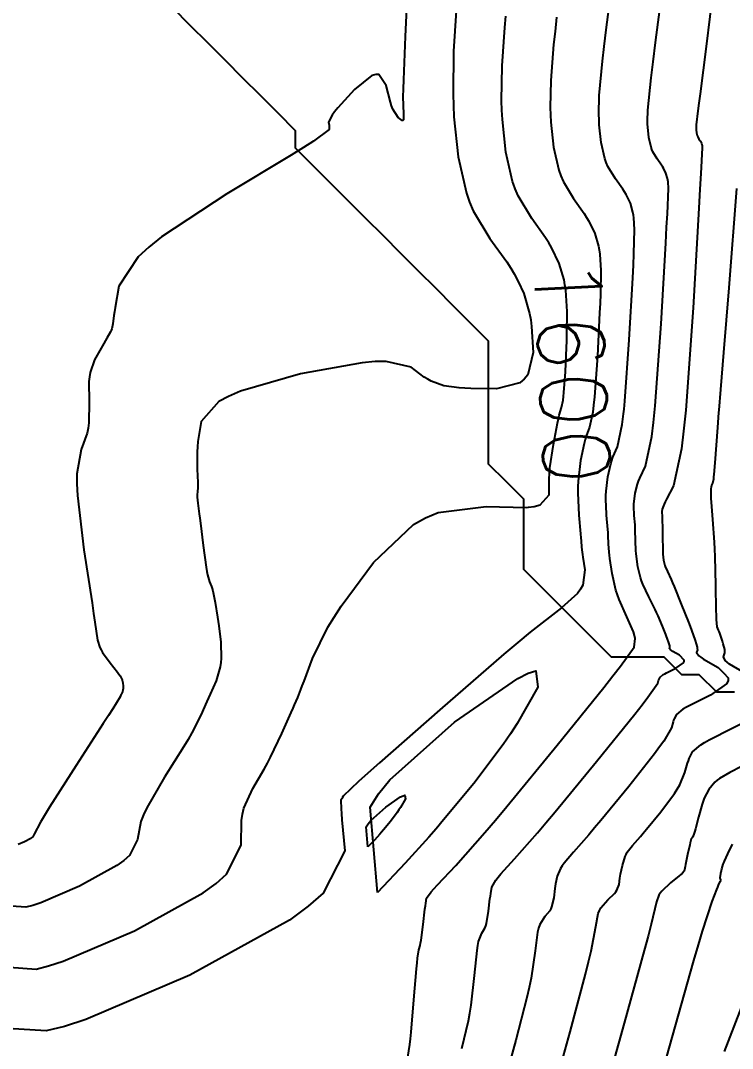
# Model space of a CAD drawing. Header units: metres. Extents: x 837475 to 838479, y 1189012 to 1191015.
# Drawn here: x 837680.4 to 837720.9, y 1190367.7 to 1190426.3 of the extents above; entities that cross this region are included whole.
import ezdxf

# ---------------------------------------------------------------- set-up
doc = ezdxf.new("R2010")
doc.units = ezdxf.units.M
doc.header["$LTSCALE"] = 0.3
for name, color, linetype in [('COTAS 10', 1, 'Continuous'), ('COTAS INT', 252, 'Continuous'), ('DRENAJE', 5, 'Continuous')]:
    doc.layers.add(name, color=color, linetype=linetype)
doc.styles.get("Standard").update_dxf_attribs({"font": 'simplex.shx'})

msp = doc.modelspace()

# ---------------------------------------------------------------- linework, layer by layer
at = {"layer": 'COTAS 10'}
for points in [[(837710.917, 1190426.487), (837710.825, 1190425.67), (837710.746, 1190424.927), (837710.578, 1190422.864), (837710.555, 1190421.323), (837710.568, 1190420.909), (837710.59, 1190420.5), (837710.737, 1190419.067), (837711.034, 1190417.768), (837711.151, 1190417.443), (837711.282, 1190417.133), (837711.308, 1190417.09), (837711.88, 1190416.141), (837712.489, 1190415.293), (837712.627, 1190415.075), (837712.752, 1190414.864), (837713.094, 1190414.162), (837713.303, 1190413.439), (837713.343, 1190413.215), (837713.376, 1190412.98), (837713.433, 1190412.048), (837713.408, 1190410.694), (837713.39, 1190410.194), (837713.366, 1190409.639), (837713.236, 1190407.183), (837713.067, 1190404.851), (837713.019, 1190404.374), (837712.97, 1190403.971), (837712.786, 1190403.127), (837712.594, 1190402.611), (837712.54, 1190402.415), (837712.486, 1190402.197), (837712.284, 1190401.215), (837712.144, 1190400.051), (837712.128, 1190399.717), (837712.122, 1190399.378), (837712.181, 1190398.111), (837712.28, 1190397.04), (837712.299, 1190396.824), (837712.314, 1190396.642), (837712.339, 1190396.278), (837712.367, 1190395.997), (837712.385, 1190395.868), (837712.407, 1190395.717), (837712.519, 1190394.986), (837712.402, 1190394.123), (837712.278, 1190393.888), (837712.114, 1190393.655), (837711.195, 1190392.83), (837709.414, 1190391.444), (837708.708, 1190390.858), (837707.909, 1190390.184), (837704.256, 1190387.021), (837700.823, 1190383.994), (837700.163, 1190383.407), (837699.63, 1190382.928), (837698.756, 1190382.106), (837698.707, 1190382.001), (837698.694, 1190381.974), (837698.68, 1190381.949), (837698.633, 1190381.87), (837698.637, 1190381.385), (837698.656, 1190381.105), (837698.683, 1190380.762), (837698.845, 1190378.994), (837697.62, 1190376.58), (837696.773, 1190375.829), (837695.706, 1190375.042), (837690.018, 1190371.901), (837684.094, 1190369.383), (837682.878, 1190368.988), (837681.846, 1190368.725), (837679.651, 1190368.87)], [(837700.718, 1190376.623), (837700.295, 1190381.481), (837700.779, 1190382.231), (837701.424, 1190383.028), (837705.097, 1190386.308), (837708.699, 1190388.8), (837709.3, 1190389.101), (837709.728, 1190389.234), (837709.84, 1190388.308), (837708.668, 1190386.236), (837708.286, 1190385.645), (837707.879, 1190385.048), (837706.202, 1190382.83), (837704.482, 1190380.755), (837704.048, 1190380.247), (837703.632, 1190379.768), (837702.285, 1190378.281), (837700.718, 1190376.623)], [(837721.448, 1190383.791), (837720.791, 1190383.452), (837720.194, 1190383.109), (837720.056, 1190383.006), (837719.931, 1190382.9), (837719.582, 1190382.489), (837719.328, 1190381.982), (837719.263, 1190381.816), (837719.201, 1190381.638), (837718.993, 1190380.902), (837718.828, 1190380.239), (837718.792, 1190380.106), (837718.76, 1190379.996), (837718.68, 1190379.786), (837718.634, 1190379.73), (837718.624, 1190379.717), (837718.614, 1190379.706), (837718.589, 1190379.677), (837718.545, 1190379.526), (837718.524, 1190379.438), (837718.5, 1190379.33), (837718.38, 1190378.773), (837718.263, 1190378.211), (837718.24, 1190378.1), (837718.222, 1190378.008), (837718.189, 1190377.836), (837718.066, 1190377.704), (837717.991, 1190377.637), (837717.897, 1190377.557), (837717.409, 1190377.156), (837716.916, 1190376.695), (837716.82, 1190376.577), (837716.741, 1190376.463), (837716.6, 1190376.084), (837716.302, 1190374.808), (837716.124, 1190374.129), (837715.904, 1190373.308), (837714.765, 1190369.163), (837713.576, 1190364.882)]]:
    msp.add_lwpolyline(points, dxfattribs=at)
at = {"layer": 'COTAS INT'}
for points in [[(837705.518, 1190367.72), (837705.889, 1190369.297), (837705.971, 1190369.746), (837706.045, 1190370.201), (837706.238, 1190371.891), (837706.384, 1190373.309), (837706.429, 1190373.594), (837706.476, 1190373.831), (837706.659, 1190374.295), (837706.834, 1190374.582), (837706.876, 1190374.707), (837706.915, 1190374.853), (837707.031, 1190375.546), (837707.119, 1190376.257), (837707.141, 1190376.414), (837707.161, 1190376.554), (837707.222, 1190376.916), (837707.453, 1190377.316), (837707.58, 1190377.481), (837707.735, 1190377.668), (837708.523, 1190378.539), (837709.827, 1190380.01), (837710.307, 1190380.575), (837710.839, 1190381.21), (837713.192, 1190384.073), (837715.364, 1190386.772), (837715.783, 1190387.303), (837716.121, 1190387.739), (837716.682, 1190388.533), (837716.729, 1190388.697), (837716.743, 1190388.736), (837716.757, 1190388.773), (837716.814, 1190388.886), (837716.988, 1190389.024), (837717.077, 1190389.076), (837717.183, 1190389.135), (837717.713, 1190389.399), (837718.136, 1190389.697), (837718.175, 1190389.776), (837718.18, 1190389.855), (837717.913, 1190390.127), (837717.529, 1190390.347), (837717.46, 1190390.392), (837717.406, 1190390.431), (837717.346, 1190390.516), (837717.366, 1190390.589), (837717.364, 1190390.621), (837717.359, 1190390.658), (837717.31, 1190390.833), (837717.211, 1190391.107), (837717.173, 1190391.206), (837717.131, 1190391.315), (837716.944, 1190391.794), (837716.693, 1190392.38), (837716.61, 1190392.557), (837716.523, 1190392.74), (837716.162, 1190393.456), (837715.825, 1190394.179), (837715.753, 1190394.368), (837715.689, 1190394.551), (837715.536, 1190395.17), (837715.46, 1190395.756), (837715.445, 1190395.919), (837715.433, 1190396.081), (837715.411, 1190396.669), (837715.398, 1190397.246), (837715.391, 1190397.402), (837715.383, 1190397.556), (837715.341, 1190398.099), (837715.317, 1190398.617), (837715.32, 1190398.756), (837715.326, 1190398.892), (837715.384, 1190399.369), (837715.525, 1190399.884), (837715.584, 1190400.046), (837715.652, 1190400.215), (837715.972, 1190400.894), (837716.339, 1190402.583), (837716.438, 1190403.389), (837716.534, 1190404.342), (837716.871, 1190409.006), (837717.134, 1190413.608), (837717.184, 1190414.522), (837717.224, 1190415.279), (837717.285, 1190416.712), (837717.261, 1190417.097), (837717.247, 1190417.194), (837717.231, 1190417.287), (837717.145, 1190417.586), (837717.003, 1190417.876), (837716.951, 1190417.964), (837716.894, 1190418.054), (837716.642, 1190418.404), (837716.395, 1190418.815), (837716.341, 1190418.943), (837716.293, 1190419.077), (837716.17, 1190419.614), (837716.109, 1190420.207), (837716.1, 1190420.376), (837716.095, 1190420.547), (837716.104, 1190421.184), (837716.304, 1190423.014), (837716.418, 1190423.937), (837716.558, 1190425.041), (837717.278, 1190430.533)], [(837702.436, 1190367.239), (837702.551, 1190367.96), (837702.587, 1190368.285), (837702.626, 1190368.665), (837702.783, 1190370.493), (837702.932, 1190372.258), (837702.965, 1190372.599), (837702.995, 1190372.876), (837703.075, 1190373.341), (837703.146, 1190373.59), (837703.171, 1190373.731), (837703.198, 1190373.902), (837703.312, 1190374.782), (837703.419, 1190375.673), (837703.441, 1190375.852), (837703.46, 1190376.002), (837703.502, 1190376.296), (837703.771, 1190376.645), (837703.932, 1190376.828), (837704.132, 1190377.049), (837705.167, 1190378.16), (837706.835, 1190380.033), (837707.432, 1190380.735), (837708.089, 1190381.516), (837710.954, 1190384.999), (837713.604, 1190388.289), (837714.125, 1190388.949), (837714.555, 1190389.501), (837715.342, 1190390.587), (837715.393, 1190391.082), (837715.358, 1190391.261), (837715.302, 1190391.458), (837714.925, 1190392.323), (837714.481, 1190393.3), (837714.384, 1190393.568), (837714.297, 1190393.836), (837714.073, 1190394.794), (837713.95, 1190395.632), (837713.926, 1190395.822), (837713.907, 1190395.996), (837713.875, 1190396.474), (837713.856, 1190396.944), (837713.845, 1190397.113), (837713.831, 1190397.298), (837713.761, 1190398.105), (837713.758, 1190398.184), (837713.719, 1190398.997), (837713.724, 1190399.236), (837713.735, 1190399.471), (837713.834, 1190400.292), (837714.005, 1190401.04), (837714.062, 1190401.23), (837714.123, 1190401.413), (837714.379, 1190402.01), (837714.654, 1190403.277), (837714.728, 1190403.882), (837714.756, 1190404.155), (837714.801, 1190404.596), (837715.054, 1190408.095), (837715.25, 1190411.624), (837715.287, 1190412.358), (837715.316, 1190412.987), (837715.359, 1190414.38), (837715.319, 1190415.039), (837715.295, 1190415.204), (837715.267, 1190415.363), (837715.119, 1190415.874), (837714.877, 1190416.37), (837714.789, 1190416.519), (837714.691, 1190416.674), (837714.261, 1190417.272), (837713.839, 1190417.974), (837713.746, 1190418.193), (837713.664, 1190418.422), (837713.453, 1190419.341), (837713.349, 1190420.353), (837713.334, 1190420.642), (837713.325, 1190420.935), (837713.341, 1190422.024), (837713.525, 1190423.97), (837713.621, 1190424.804), (837713.738, 1190425.764), (837714.323, 1190430.298)], [(837719.851, 1190428.24), (837719.44, 1190424.799), (837719.085, 1190422.108), (837719.016, 1190421.579), (837718.961, 1190421.143), (837718.867, 1190420.344), (837718.864, 1190420.159), (837718.866, 1190420.109), (837718.869, 1190420.06), (837718.886, 1190419.888), (837718.922, 1190419.732), (837718.936, 1190419.693), (837718.952, 1190419.655), (837719.024, 1190419.536), (837719.097, 1190419.434), (837719.113, 1190419.408), (837719.129, 1190419.383), (837719.17, 1190419.298), (837719.195, 1190419.211), (837719.2, 1190419.184), (837719.204, 1190419.156), (837719.21, 1190419.044), (837719.131, 1190417.571), (837719.081, 1190416.686), (837719.018, 1190415.592), (837718.689, 1190409.918), (837718.268, 1190404.087), (837718.147, 1190402.896), (837718.024, 1190401.888), (837717.565, 1190399.777), (837717.181, 1190399.017), (837717.106, 1190398.861), (837717.044, 1190398.728), (837716.933, 1190398.445), (837716.917, 1190398.313), (837716.916, 1190398.275), (837716.915, 1190398.236), (837716.922, 1190398.092), (837716.934, 1190397.814), (837716.937, 1190397.691), (837716.94, 1190397.548), (837716.947, 1190396.865), (837716.959, 1190396.167), (837716.964, 1190396.015), (837716.97, 1190395.881), (837716.999, 1190395.546), (837717.057, 1190395.315), (837717.08, 1190395.247), (837717.107, 1190395.177), (837717.233, 1190394.907), (837717.443, 1190394.449), (837717.523, 1190394.26), (837717.613, 1190394.045), (837718.018, 1190393.042), (837718.423, 1190392.007), (837718.514, 1190391.77), (837718.595, 1190391.556), (837718.81, 1190390.964), (837718.915, 1190390.585), (837718.927, 1190390.505), (837718.932, 1190390.437), (837718.887, 1190390.278), (837719.018, 1190390.095), (837719.134, 1190390.011), (837719.285, 1190389.913), (837720.115, 1190389.437), (837720.44, 1190389.105), (837720.691, 1190388.848), (837720.681, 1190388.679), (837720.597, 1190388.507), (837720.454, 1190388.406), (837719.682, 1190387.864), (837718.536, 1190387.292), (837718.306, 1190387.164), (837718.114, 1190387.051), (837717.737, 1190386.754), (837717.614, 1190386.51), (837717.583, 1190386.429), (837717.553, 1190386.344), (837717.453, 1190385.989), (837717.024, 1190385.239), (837716.786, 1190384.904), (837716.496, 1190384.514), (837715.022, 1190382.644), (837713.437, 1190380.716), (837713.079, 1190380.289), (837712.756, 1190379.908), (837711.878, 1190378.918), (837711.338, 1190378.288), (837711.228, 1190378.133), (837711.135, 1190377.988), (837710.941, 1190377.535), (837710.861, 1190377.106), (837710.841, 1190376.976), (837710.82, 1190376.84), (837710.75, 1190376.309), (837710.632, 1190375.803), (837710.581, 1190375.684), (837710.522, 1190375.573), (837710.242, 1190375.248), (837709.956, 1190374.786), (837709.893, 1190374.588), (837709.837, 1190374.361), (837709.692, 1190373.288), (837709.464, 1190371.737), (837709.356, 1190371.207), (837709.227, 1190370.634), (837708.6, 1190368.201), (837707.896, 1190365.654)], [(837702.41, 1190427.795), (837702.289, 1190425.384), (837702.186, 1190422.905), (837702.173, 1190422.389), (837702.166, 1190421.947), (837702.195, 1190420.966), (837702.192, 1190420.631), (837702.165, 1190420.596), (837702.126, 1190420.586), (837701.89, 1190420.759), (837701.596, 1190421.243), (837701.52, 1190421.429), (837701.447, 1190421.638), (837701.206, 1190422.578), (837700.792, 1190423.205), (837700.61, 1190423.216), (837700.4, 1190423.156), (837699.399, 1190422.355), (837698.45, 1190421.304), (837698.273, 1190421.088), (837698.132, 1190420.903), (837697.932, 1190420.506), (837697.962, 1190420.326), (837697.967, 1190420.278), (837697.97, 1190420.231), (837697.967, 1190420.07), (837697.064, 1190419.416), (837696.5, 1190419.059), (837695.798, 1190418.625), (837692.129, 1190416.421), (837688.412, 1190413.968), (837687.68, 1190413.377), (837687.078, 1190412.824), (837685.978, 1190411.145), (837685.769, 1190409.946), (837685.728, 1190409.696), (837685.694, 1190409.481), (837685.631, 1190409), (837685.572, 1190408.723), (837685.54, 1190408.636), (837685.501, 1190408.546), (837685.304, 1190408.184), (837685.047, 1190407.76), (837684.971, 1190407.629), (837684.891, 1190407.493), (837684.585, 1190406.956), (837684.344, 1190406.242), (837684.305, 1190405.994), (837684.279, 1190405.725), (837684.287, 1190404.572), (837684.272, 1190403.37), (837684.231, 1190403.068), (837684.174, 1190402.781), (837683.835, 1190401.858), (837683.589, 1190400.473), (837683.59, 1190399.895), (837683.622, 1190399.231), (837683.989, 1190396.131), (837684.452, 1190393.122), (837684.544, 1190392.515), (837684.62, 1190392.008), (837684.766, 1190390.995), (837684.903, 1190390.573), (837684.974, 1190390.437), (837685.059, 1190390.293), (837685.483, 1190389.705), (837685.904, 1190389.165), (837685.986, 1190389.052), (837686.054, 1190388.954), (837686.173, 1190388.731), (837686.194, 1190388.605), (837686.2, 1190388.568), (837686.205, 1190388.531), (837686.223, 1190388.388), (837686.227, 1190388.247), (837686.223, 1190388.21), (837686.217, 1190388.174), (837686.181, 1190388.053), (837686.13, 1190387.936), (837686.116, 1190387.904), (837686.102, 1190387.871), (837686.05, 1190387.753), (837685.636, 1190387.083), (837685.393, 1190386.703), (837685.095, 1190386.238), (837683.558, 1190383.855), (837682.034, 1190381.469), (837681.744, 1190381.003), (837681.511, 1190380.62), (837681.15, 1190379.939), (837681.075, 1190379.791), (837681.024, 1190379.745), (837680.959, 1190379.697), (837680.611, 1190379.506), (837680.25, 1190379.352)], [(837679.76, 1190372.353), (837681.268, 1190372.254), (837681.977, 1190372.435), (837682.812, 1190372.706), (837686.882, 1190374.436), (837690.79, 1190376.594), (837691.523, 1190377.134), (837692.105, 1190377.65), (837692.946, 1190379.309), (837692.959, 1190380.714), (837693.019, 1190381.071), (837693.103, 1190381.413), (837693.608, 1190382.531), (837694.267, 1190383.638), (837694.448, 1190383.973), (837694.628, 1190384.321), (837695.271, 1190385.679), (837695.799, 1190386.869), (837695.906, 1190387.111), (837695.995, 1190387.314), (837696.179, 1190387.731), (837696.35, 1190388.171), (837696.432, 1190388.39), (837696.53, 1190388.65), (837697.009, 1190389.936), (837697.892, 1190391.726), (837698.245, 1190392.303), (837698.645, 1190392.916), (837700.481, 1190395.422), (837702.768, 1190397.575), (837703.453, 1190397.964), (837704.16, 1190398.263), (837706.901, 1190398.596), (837709.207, 1190398.547), (837709.308, 1190398.561), (837709.641, 1190398.604), (837709.986, 1190398.693), (837710.491, 1190399.271), (837710.484, 1190400.185), (837710.505, 1190400.485), (837710.536, 1190400.807), (837710.735, 1190402.138), (837710.966, 1190403.353), (837711.018, 1190403.6), (837711.065, 1190403.809), (837711.193, 1190404.243), (837711.285, 1190404.666), (837711.309, 1190404.867), (837711.334, 1190405.105), (837711.418, 1190406.272), (837711.481, 1190407.655), (837711.493, 1190408.03), (837711.501, 1190408.402), (837711.508, 1190409.716), (837711.434, 1190410.922), (837711.391, 1190411.225), (837711.338, 1190411.514), (837711.069, 1190412.45), (837710.626, 1190413.358), (837710.465, 1190413.631), (837710.286, 1190413.913), (837709.499, 1190415.009), (837708.726, 1190416.292), (837708.556, 1190416.693), (837708.462, 1190416.957), (837708.405, 1190417.113), (837708.02, 1190418.794), (837707.83, 1190420.647), (837707.803, 1190421.176), (837707.786, 1190421.712), (837707.815, 1190423.704), (837707.967, 1190425.883), (837708.028, 1190426.536)], [(837705.188, 1190426.839), (837705.052, 1190424.544), (837705.016, 1190422.1), (837705.037, 1190421.442), (837705.071, 1190420.793), (837705.303, 1190418.52), (837705.776, 1190416.458), (837705.961, 1190415.943), (837706.169, 1190415.452), (837707.118, 1190413.877), (837708.083, 1190412.533), (837708.302, 1190412.187), (837708.501, 1190411.852), (837708.717, 1190411.411), (837709.044, 1190410.738), (837709.374, 1190409.59), (837709.439, 1190409.235), (837709.491, 1190408.863), (837709.582, 1190407.384), (837709.27, 1190406.102), (837709.068, 1190405.855), (837708.976, 1190405.782), (837708.816, 1190405.654), (837707.488, 1190405.315), (837706.021, 1190405.32), (837705.681, 1190405.335), (837705.37, 1190405.357), (837704.483, 1190405.486), (837703.773, 1190405.749), (837703.572, 1190405.855), (837703.371, 1190405.976), (837702.629, 1190406.533), (837701.205, 1190406.872), (837700.572, 1190406.855), (837699.836, 1190406.791), (837696.319, 1190406.16), (837692.902, 1190405.168), (837692.23, 1190404.876), (837691.676, 1190404.577), (837690.665, 1190403.436), (837690.487, 1190402.297), (837690.458, 1190402.001), (837690.439, 1190401.712), (837690.444, 1190400.734), (837690.485, 1190399.971), (837690.489, 1190399.817), (837690.489, 1190399.689), (837690.462, 1190399.433), (837690.434, 1190399.279), (837690.434, 1190399.215), (837690.438, 1190399.141), (837690.479, 1190398.797), (837690.564, 1190398.179), (837690.595, 1190397.932), (837690.63, 1190397.654), (837690.785, 1190396.376), (837690.949, 1190395.152), (837690.989, 1190394.907), (837691.027, 1190394.703), (837691.146, 1190394.307), (837691.259, 1190394.046), (837691.293, 1190393.929), (837691.329, 1190393.791), (837691.467, 1190393.127), (837691.606, 1190392.3), (837691.642, 1190392.059), (837691.677, 1190391.813), (837691.794, 1190390.88), (837691.818, 1190389.953), (837691.795, 1190389.712), (837691.759, 1190389.476), (837691.518, 1190388.678), (837691.188, 1190387.916), (837691.096, 1190387.704), (837691.002, 1190387.491), (837690.66, 1190386.716), (837690.132, 1190385.702), (837689.92, 1190385.338), (837689.681, 1190384.938), (837688.583, 1190383.193), (837687.568, 1190381.441), (837687.381, 1190381.037), (837687.235, 1190380.667), (837687.048, 1190379.624), (837686.59, 1190378.721), (837686.274, 1190378.44), (837685.874, 1190378.145), (837683.747, 1190376.971), (837681.531, 1190376.029), (837681.076, 1190375.881), (837680.69, 1190375.783), (837679.87, 1190375.837)], [(837721.571, 1190389.15), (837720.764, 1190389.628), (837720.622, 1190389.731), (837720.516, 1190389.821), (837720.428, 1190390.04), (837720.507, 1190390.258), (837720.505, 1190390.347), (837720.494, 1190390.449), (837720.409, 1190390.773), (837720.369, 1190390.922), (837720.207, 1190391.387), (837720.173, 1190391.484), (837720.142, 1190391.567), (837720.067, 1190391.753), (837720.025, 1190392.174), (837720.015, 1190392.405), (837720.005, 1190392.686), (837719.979, 1190394.117), (837719.94, 1190395.761), (837719.924, 1190396.176), (837719.906, 1190396.574), (837719.818, 1190397.868), (837719.74, 1190398.851), (837719.727, 1190399.053), (837719.718, 1190399.225), (837719.717, 1190399.591), (837719.746, 1190399.745), (837719.756, 1190399.783), (837719.767, 1190399.82), (837719.814, 1190399.933), (837719.865, 1190400.172), (837719.878, 1190400.287), (837719.892, 1190400.423), (837719.94, 1190401.092), (837720.092, 1190403.111), (837720.16, 1190403.961), (837720.171, 1190404.099), (837720.267, 1190405.272), (837720.441, 1190407.378), (837720.745, 1190411.061), (837721.18, 1190416.714)], [(837710.736, 1190365.268), (837711.683, 1190368.682), (837712.566, 1190371.971), (837712.74, 1190372.668), (837712.883, 1190373.272), (837713.146, 1190374.686), (837713.289, 1190375.412), (837713.356, 1190375.582), (837713.436, 1190375.74), (837713.825, 1190376.202), (837714.209, 1190376.565), (837714.286, 1190376.661), (837714.349, 1190376.754), (837714.47, 1190377.073), (837714.521, 1190377.424), (837714.54, 1190377.538), (837714.562, 1190377.658), (837714.661, 1190378.154), (837714.818, 1190378.659), (837714.876, 1190378.786), (837714.942, 1190378.907), (837715.233, 1190379.298), (837715.685, 1190379.807), (837715.851, 1190380.003), (837716.036, 1190380.223), (837716.851, 1190381.215), (837717.628, 1190382.255), (837717.789, 1190382.505), (837717.926, 1190382.739), (837718.223, 1190383.446), (837718.377, 1190383.991), (837718.423, 1190384.123), (837718.471, 1190384.246), (837718.66, 1190384.621), (837719.126, 1190385.024), (837719.349, 1190385.165), (837719.614, 1190385.318), (837720.91, 1190385.977), (837722.197, 1190386.594)], [(837700.168, 1190379.211), (837700.069, 1190380.346), (837700.182, 1190380.521), (837700.333, 1190380.708), (837701.191, 1190381.474), (837702.033, 1190382.057), (837702.173, 1190382.127), (837702.274, 1190382.158), (837702.3, 1190381.942), (837702.026, 1190381.457), (837701.937, 1190381.319), (837701.841, 1190381.18), (837701.449, 1190380.661), (837701.047, 1190380.176), (837700.946, 1190380.058), (837700.849, 1190379.946), (837700.534, 1190379.598), (837700.168, 1190379.211)], [(837716.284, 1190364.021), (837717.49, 1190368.361), (837718.726, 1190372.735), (837718.99, 1190373.64), (837719.221, 1190374.413), (837719.769, 1190376.101), (837720.041, 1190376.776), (837720.096, 1190376.911), (837720.143, 1190377.023), (837720.24, 1190377.24), (837720.267, 1190377.303), (837720.27, 1190377.319), (837720.27, 1190377.334), (837720.256, 1190377.383), (837720.237, 1190377.438), (837720.235, 1190377.458), (837720.234, 1190377.479), (837720.244, 1190377.572), (837720.268, 1190377.696), (837720.276, 1190377.737), (837720.285, 1190377.781), (837720.323, 1190377.966), (837720.401, 1190378.221), (837720.435, 1190378.31), (837720.474, 1190378.407), (837720.662, 1190378.824), (837720.943, 1190379.368)], [(837721.984, 1190371.496), (837720.464, 1190367.554)]]:
    msp.add_lwpolyline(points, dxfattribs=at)
at = {"layer": 'DRENAJE'}
msp.add_polyline3d([(837721.0408, 1190388.02164, 0), (837720.04113, 1190388.02164, 0), (837719.04147, 1190389.0213, 0), (837718.04181, 1190389.0213, 0), (837717.04214, 1190390.02097, 0), (837716.04248, 1190390.02097, 0), (837715.04282, 1190390.02097, 0), (837714.04315, 1190390.02097, 0), (837713.04349, 1190391.02063, 0), (837712.04383, 1190392.02029, 0), (837711.04417, 1190393.01996, 0), (837710.0445, 1190394.01962, 0), (837709.04484, 1190395.01928, 0), (837709.04484, 1190396.01894, 0), (837709.04484, 1190397.01861, 0), (837709.04484, 1190398.01827, 0), (837709.04484, 1190399.01793, 0), (837708.04518, 1190400.0176, 0), (837707.04551, 1190401.01726, 0), (837707.04551, 1190402.01692, 0), (837707.04551, 1190403.01658, 0), (837707.04551, 1190404.01625, 0), (837707.04551, 1190405.01591, 0), (837707.04551, 1190406.01557, 0), (837707.04551, 1190407.01524, 0), (837707.04551, 1190408.0149, 0), (837706.04585, 1190409.01456, 0), (837705.04619, 1190410.01423, 0), (837704.04653, 1190411.01389, 0), (837703.04686, 1190412.01355, 0), (837702.0472, 1190413.01321, 0), (837701.04754, 1190414.01288, 0), (837700.04787, 1190415.01254, 0), (837699.04821, 1190416.0122, 0), (837698.04855, 1190417.01187, 0), (837697.04889, 1190418.01153, 0), (837696.04922, 1190419.01119, 0), (837696.04922, 1190420.01085, 0), (837695.04956, 1190421.01052, 0), (837694.0499, 1190422.01018, 0), (837693.05023, 1190423.00984, 0), (837692.05057, 1190424.00951, 0), (837691.05091, 1190425.00917, 0), (837690.05124, 1190426.00883, 0), (837689.05158, 1190427.00849, 0)], dxfattribs=at)

# ---------------------------------------------------------------- texts
at = {"layer": 'COTAS 10', "insert": (837709.6, 1190412.756), "char_height": 3.799998, "attachment_point": 7, "rotation": 272.69408}
msp.add_mtext('1600', dxfattribs=at)

doc.saveas('drawing.dxf')
